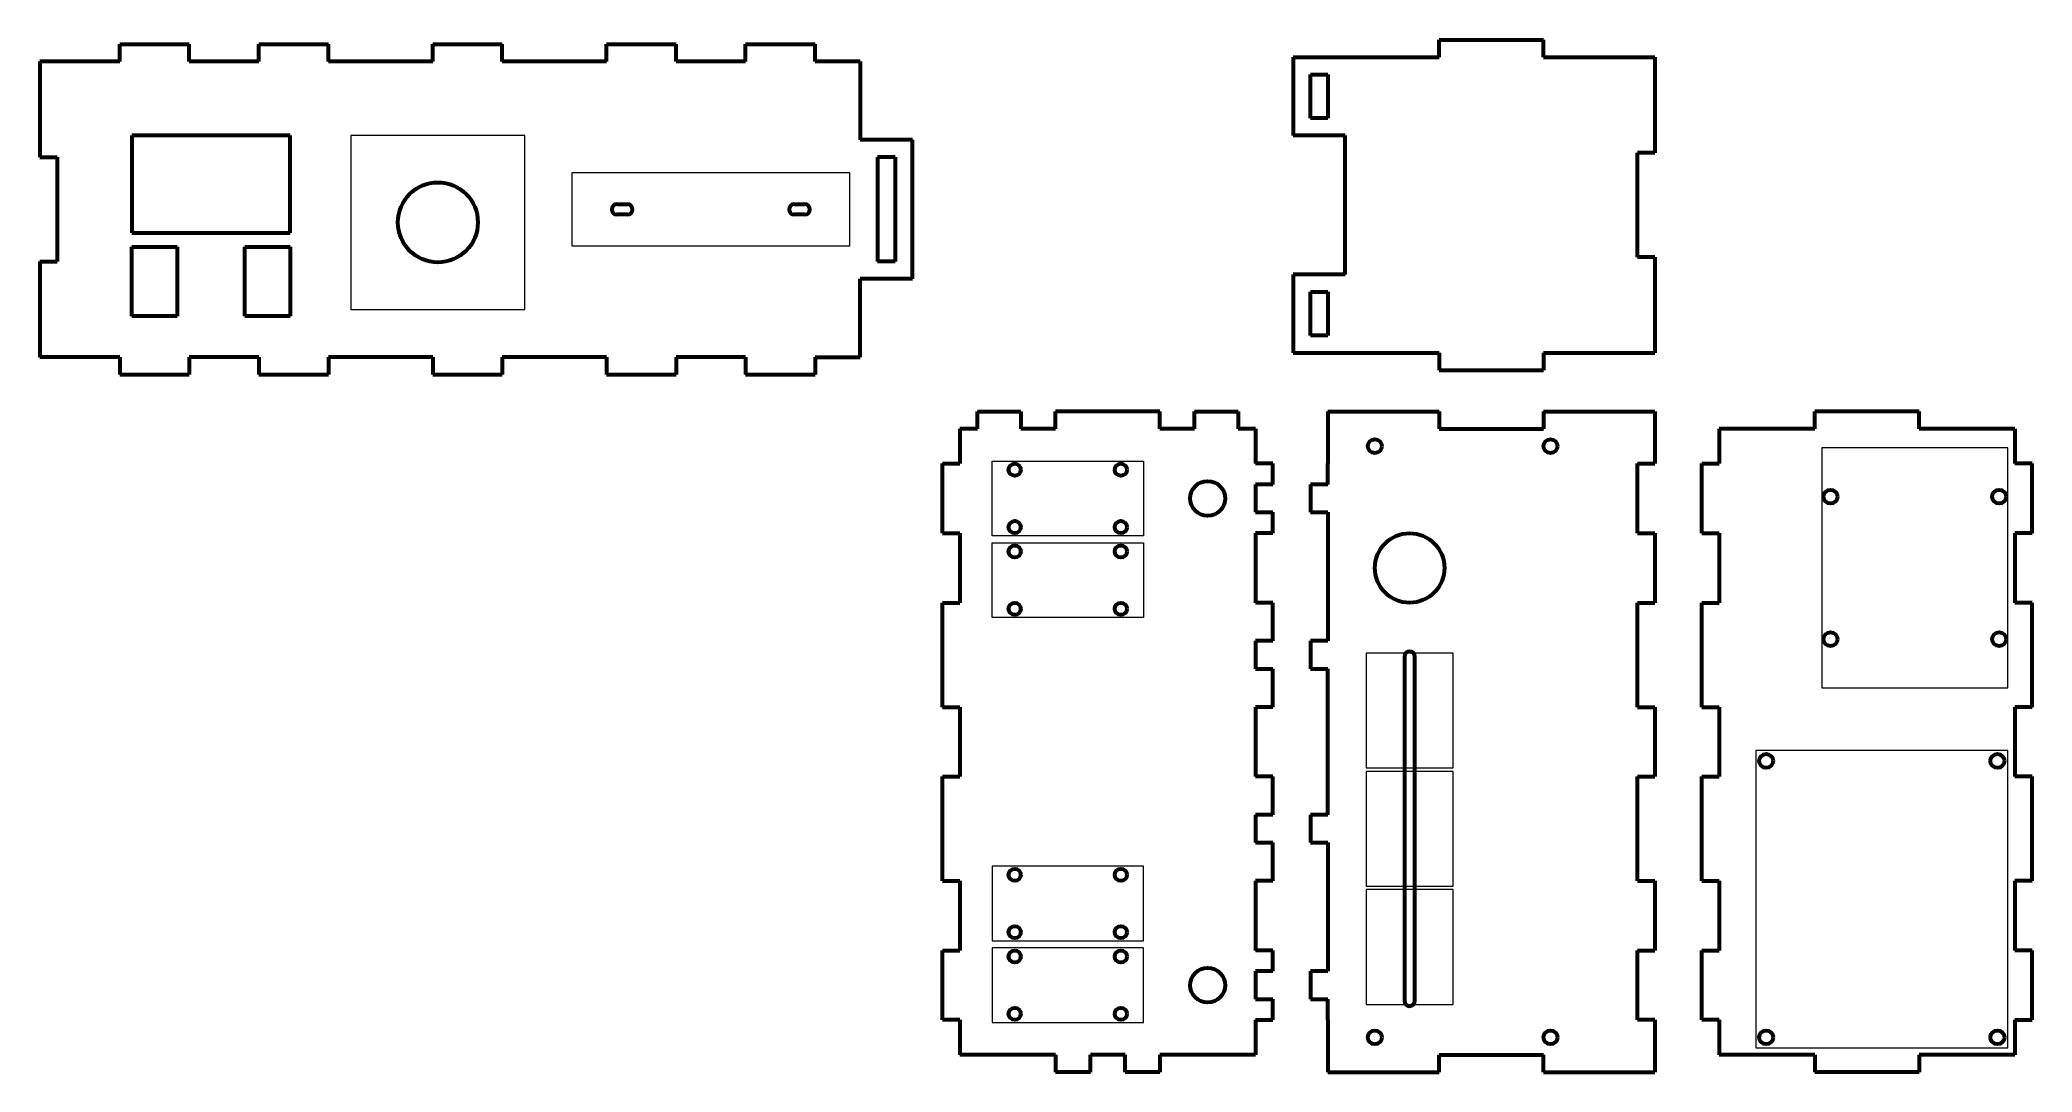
# Model space of a CAD drawing. Header units: millimetres. Extents: x -307 to 266, y -95 to 202.
import ezdxf

# ---------------------------------------------------------------- set-up
doc = ezdxf.new("R2010")
doc.units = ezdxf.units.MM
doc.linetypes.add('K5LT_BASIC', pattern=[0])
doc.linetypes.add('K5LT_THIN', pattern=[0])

# ---------------------------------------------------------------- blocks, each defined once
blk = doc.blocks.new('U0')
at = {"color": 7, "linetype": 'K5LT_THIN', "lineweight": 18}
for p, q in [((10.5, -35.75), (-33, -35.75)), ((-33, -35.75), (-33, -57.25)), ((10.5, -57.25), (10.5, -35.75)), ((-33, -57.25), (10.5, -57.25))]:
    blk.add_line(p, q, dxfattribs=at)
blk = doc.blocks.new('U1')
at = {"color": 7, "linetype": 'K5LT_THIN', "lineweight": 18}
for p, q in [((10.5, -59.25), (-33, -59.25)), ((-33, -59.25), (-33, -80.75)), ((10.5, -80.75), (10.5, -59.25)), ((-33, -80.75), (10.5, -80.75))]:
    blk.add_line(p, q, dxfattribs=at)
blk = doc.blocks.new('U2')
at = {"color": 7, "linetype": 'K5LT_THIN', "lineweight": 18}
for p, q in [((-33, 35.75), (-33, 57.25)), ((-33, 57.25), (10.5, 57.25)), ((10.5, 57.25), (10.5, 35.75)), ((10.5, 35.75), (-33, 35.75))]:
    blk.add_line(p, q, dxfattribs=at)
blk = doc.blocks.new('U3')
at = {"color": 7, "linetype": 'K5LT_THIN', "lineweight": 18}
for p, q in [((-33, 59.25), (-33, 80.75)), ((-33, 80.75), (10.5, 80.75)), ((10.5, 80.75), (10.5, 59.25)), ((10.5, 59.25), (-33, 59.25))]:
    blk.add_line(p, q, dxfattribs=at)
blk = doc.blocks.new('U4')
at = {"color": 7, "linetype": 'K5LT_THIN', "lineweight": 18}
for p, q in [((259.17, -2.5), (186.67, -2.5)), ((186.67, -2.5), (186.67, -88)), ((259.17, -88), (259.17, -2.5)), ((186.67, -88), (259.17, -88))]:
    blk.add_line(p, q, dxfattribs=at)
blk = doc.blocks.new('U5')
at = {"color": 7, "linetype": 'K5LT_THIN', "lineweight": 18}
for p, q in [((-167.43, 174.37), (-217.43, 174.37)), ((-217.43, 174.37), (-217.43, 124.37)), ((-167.43, 124.37), (-167.43, 174.37)), ((-217.43, 124.37), (-167.43, 124.37))]:
    blk.add_line(p, q, dxfattribs=at)
blk = doc.blocks.new('U6')
at = {"color": 150, "linetype": 'K5LT_BASIC', "lineweight": 60, "true_color": 0x0080ff}
for p, q in [((-234.93, 174.37), (-280.43, 174.37)), ((-280.43, 174.37), (-280.43, 146.37)), ((-234.93, 146.37), (-234.93, 174.37)), ((-280.43, 146.37), (-234.93, 146.37))]:
    blk.add_line(p, q, dxfattribs=at)
blk = doc.blocks.new('U7')
at = {"color": 150, "linetype": 'K5LT_BASIC', "lineweight": 60, "true_color": 0x0080ff}
for p, q in [((-280.43, 122.37), (-280.43, 142.37)), ((-280.43, 142.37), (-267.43, 142.37)), ((-267.43, 142.37), (-267.43, 122.37)), ((-267.43, 122.37), (-280.43, 122.37))]:
    blk.add_line(p, q, dxfattribs=at)
blk = doc.blocks.new('U8')
at = {"color": 150, "linetype": 'K5LT_BASIC', "lineweight": 60, "true_color": 0x0080ff}
for p, q in [((-247.93, 122.37), (-247.93, 142.37)), ((-247.93, 142.37), (-234.93, 142.37)), ((-234.93, 142.37), (-234.93, 122.37)), ((-234.93, 122.37), (-247.93, 122.37))]:
    blk.add_line(p, q, dxfattribs=at)
blk = doc.blocks.new('U9')
at = {"color": 7, "linetype": 'K5LT_THIN', "lineweight": 18}
for p, q in [((-73.93, 163.62), (-153.93, 163.62)), ((-153.93, 163.62), (-153.93, 142.62)), ((-73.93, 142.62), (-73.93, 163.62)), ((-153.93, 142.62), (-73.93, 142.62))]:
    blk.add_line(p, q, dxfattribs=at)

msp = doc.modelspace()

# ---------------------------------------------------------------- linework, layer by layer
at = {"color": 150, "linetype": 'K5LT_BASIC', "lineweight": 60, "true_color": 0x0080ff}
for p, q in [((-283.93, 195.62), (-283.93, 200.62)), ((-283.93, 200.62), (-263.93, 200.62)), ((-263.93, 195.62), (-263.93, 200.62)), ((-243.93, 195.62), (-243.93, 200.62)), ((-243.93, 200.62), (-223.93, 200.62)), ((-223.93, 195.62), (-223.93, 200.62)), ((-193.93, 195.62), (-193.93, 200.62)), ((-193.93, 200.62), (-173.93, 200.62)), ((-173.93, 195.62), (-173.93, 200.62)), ((-143.93, 195.62), (-143.93, 200.62)), ((-143.93, 200.62), (-123.93, 200.62)), ((-123.93, 195.62), (-123.93, 200.62)), ((-103.93, 195.62), (-103.93, 200.62)), ((-103.93, 200.62), (-83.93, 200.62)), ((-83.93, 195.62), (-83.93, 200.62)), ((95.6, 196.87), (95.6, 201.87)), ((125.6, 196.87), (125.6, 201.87)), ((-306.93, 195.62), (-306.93, 168.12)), ((-283.93, 195.62), (-306.93, 195.62)), ((-70.93, 195.62), (-83.93, 195.62)), ((-70.93, 195.62), (-70.93, 173.12)), ((53.6, 196.87), (95.6, 196.87)), ((53.6, 196.87), (53.6, 174.37)), ((125.6, 196.87), (157.6, 196.87)), ((157.6, 196.87), (157.6, 169.37)), ((58.6, 191.87), (63.6, 191.87)), ((58.6, 179.37), (58.6, 191.87)), ((63.6, 191.87), (63.6, 179.37)), ((63.6, 179.37), (58.6, 179.37)), ((-55.93, 173.12), (-70.93, 173.12)), ((-55.93, 133.12), (-55.93, 173.12)), ((68.6, 174.37), (53.6, 174.37)), ((68.6, 134.37), (68.6, 174.37)), ((-306.93, 168.12), (-301.93, 168.12)), ((-60.93, 168.12), (-65.93, 168.12)), ((-60.93, 168.12), (-60.93, 138.12)), ((157.6, 169.37), (152.6, 169.37)), ((-140.93, 154.62), (-137.93, 154.62)), ((-137.93, 151.62), (-140.93, 151.62)), ((-89.93, 154.62), (-86.93, 154.62)), ((-86.93, 151.62), (-89.93, 151.62)), ((-306.93, 138.12), (-301.93, 138.12)), ((-306.93, 138.12), (-306.93, 110.62)), ((-60.93, 138.12), (-65.93, 138.12)), ((157.6, 139.37), (152.6, 139.37)), ((157.6, 139.37), (157.6, 111.87)), ((-55.93, 133.12), (-70.93, 133.12)), ((-70.93, 110.62), (-70.93, 133.12)), ((68.6, 134.37), (53.6, 134.37)), ((53.6, 134.37), (53.6, 111.87)), ((58.6, 129.37), (63.6, 129.37)), ((58.6, 116.87), (58.6, 129.37)), ((63.6, 129.37), (63.6, 116.87)), ((63.6, 116.87), (58.6, 116.87)), ((-283.93, 110.62), (-306.93, 110.62)), ((-283.93, 110.62), (-283.93, 105.62)), ((-263.93, 110.62), (-263.93, 105.62)), ((-243.93, 110.62), (-243.93, 105.62)), ((-223.93, 110.62), (-223.93, 105.62)), ((-193.93, 110.62), (-193.93, 105.62)), ((-173.93, 110.62), (-173.93, 105.62)), ((-143.93, 110.62), (-143.93, 105.62)), ((-123.93, 110.62), (-123.93, 105.62)), ((-103.93, 110.62), (-103.93, 105.62)), ((-83.93, 110.62), (-70.93, 110.62)), ((-83.93, 110.62), (-83.93, 105.62)), ((53.6, 111.87), (95.6, 111.87)), ((95.6, 111.87), (95.6, 106.87)), ((125.6, 111.87), (125.6, 106.87)), ((125.6, 111.87), (157.6, 111.87)), ((-283.93, 105.62), (-263.93, 105.62)), ((-243.93, 105.62), (-223.93, 105.62)), ((-193.93, 105.62), (-173.93, 105.62)), ((-143.93, 105.62), (-123.93, 105.62)), ((-103.93, 105.62), (-83.93, 105.62)), ((-37.25, 90), (-37.25, 95)), ((-37.25, 95), (-24.75, 95)), ((-24.75, 95), (-24.75, 90)), ((-14.75, 90), (-14.75, 95)), ((15.25, 90), (15.25, 95)), ((25.25, 90), (25.25, 95)), ((25.25, 95), (37.75, 95)), ((37.75, 95), (37.75, 90)), ((63.6, 95), (63.6, 80)), ((63.6, 95), (95.6, 95)), ((95.6, 95), (95.6, 90)), ((125.6, 95), (125.6, 90)), ((125.6, 95), (157.6, 95)), ((157.6, 95), (157.6, 80)), ((203.67, 90), (203.67, 95)), ((233.67, 90), (233.67, 95)), ((-42.25, 90), (-42.25, 80)), ((-37.25, 90), (-42.25, 90)), ((-14.75, 90), (-24.75, 90)), ((25.25, 90), (15.25, 90)), ((42.75, 90), (37.75, 90)), ((42.75, 90), (42.75, 80)), ((176.17, 90), (176.17, 80)), ((203.67, 90), (176.17, 90)), ((261.17, 90), (233.67, 90)), ((261.17, 90), (261.17, 80)), ((-47.25, 80), (-42.25, 80)), ((47.75, 80), (42.75, 80)), ((152.6, 80), (157.6, 80)), ((171.17, 80), (176.17, 80)), ((266.17, 80), (261.17, 80)), ((47.75, 74), (42.75, 74)), ((42.75, 74), (42.75, 66)), ((63.6, 74), (58.6, 74)), ((58.6, 74), (58.6, 66)), ((42.75, 66), (47.75, 66)), ((58.6, 66), (63.6, 66)), ((63.6, 66), (63.6, 29)), ((-47.25, 60), (-42.25, 60)), ((-42.25, 60), (-42.25, 40)), ((42.75, 60), (42.75, 40)), ((47.75, 60), (42.75, 60)), ((152.6, 60), (157.6, 60)), ((157.6, 60), (157.6, 40)), ((171.17, 60), (176.17, 60)), ((176.17, 60), (176.17, 40)), ((261.17, 60), (261.17, 40)), ((266.17, 60), (261.17, 60)), ((-47.25, 40), (-42.25, 40)), ((47.75, 40), (42.75, 40)), ((152.6, 40), (157.6, 40)), ((171.17, 40), (176.17, 40)), ((266.17, 40), (261.17, 40)), ((47.75, 29), (42.75, 29)), ((42.75, 29), (42.75, 21)), ((63.6, 29), (58.6, 29)), ((58.6, 29), (58.6, 21)), ((85.6, 24.5), (85.6, 21.5)), ((88.6, 21.5), (88.6, 24.5)), ((42.75, 21), (47.75, 21)), ((58.6, 21), (63.6, 21)), ((63.6, -21), (63.6, 21)), ((85.6, 21.5), (85.6, -37.5)), ((88.6, -37.5), (88.6, 21.5)), ((-47.25, 10), (-42.25, 10)), ((-42.25, 10), (-42.25, -10)), ((42.75, 10), (42.75, -10)), ((47.75, 10), (42.75, 10)), ((152.6, 10), (157.6, 10)), ((157.6, 10), (157.6, -10)), ((171.17, 10), (176.17, 10)), ((176.17, 10), (176.17, -10)), ((261.17, 10), (261.17, -10)), ((266.17, 10), (261.17, 10)), ((-47.25, -10), (-42.25, -10)), ((47.75, -10), (42.75, -10)), ((152.6, -10), (157.6, -10)), ((171.17, -10), (176.17, -10)), ((266.17, -10), (261.17, -10)), ((47.75, -21), (42.75, -21)), ((42.75, -21), (42.75, -29)), ((63.6, -21), (58.6, -21)), ((58.6, -21), (58.6, -29)), ((42.75, -29), (47.75, -29)), ((58.6, -29), (63.6, -29)), ((63.6, -29), (63.6, -66)), ((-47.25, -40), (-42.25, -40)), ((-42.25, -40), (-42.25, -60)), ((42.75, -40), (42.75, -60)), ((47.75, -40), (42.75, -40)), ((85.6, -37.5), (85.6, -43.5)), ((88.6, -43.5), (88.6, -37.5)), ((152.6, -40), (157.6, -40)), ((157.6, -40), (157.6, -60)), ((171.17, -40), (176.17, -40)), ((176.17, -40), (176.17, -60)), ((261.17, -40), (261.17, -60)), ((266.17, -40), (261.17, -40)), ((85.6, -43.5), (85.6, -71.5)), ((88.6, -71.5), (88.6, -43.5)), ((-47.25, -60), (-42.25, -60)), ((47.75, -60), (42.75, -60)), ((152.6, -60), (157.6, -60)), ((171.17, -60), (176.17, -60)), ((266.17, -60), (261.17, -60)), ((47.75, -66), (42.75, -66)), ((42.75, -66), (42.75, -74)), ((63.6, -66), (58.6, -66)), ((58.6, -66), (58.6, -74)), ((42.75, -74), (47.75, -74)), ((58.6, -74), (63.6, -74)), ((85.6, -71.5), (85.6, -74.5)), ((88.6, -74.5), (88.6, -71.5)), ((-42.25, -80), (-47.25, -80)), ((-42.25, -80), (-42.25, -90)), ((42.75, -80), (42.75, -90)), ((42.75, -80), (47.75, -80)), ((63.6, -80), (63.6, -95)), ((157.6, -80), (152.6, -80)), ((157.6, -80), (157.6, -95)), ((176.17, -80), (171.17, -80)), ((176.17, -80), (176.17, -90)), ((261.17, -80), (261.17, -90)), ((261.17, -80), (266.17, -80)), ((-14.75, -90), (-42.25, -90)), ((-14.75, -90), (-14.75, -95)), ((-4.75, -95), (-4.75, -90)), ((5.25, -90), (-4.75, -90)), ((5.25, -95), (5.25, -90)), ((42.75, -90), (15.25, -90)), ((15.25, -90), (15.25, -95)), ((95.6, -95), (95.6, -90)), ((125.6, -95), (125.6, -90)), ((203.67, -90), (176.17, -90)), ((203.67, -90), (203.67, -95)), ((261.17, -90), (233.67, -90)), ((233.67, -90), (233.67, -95)), ((63.6, -95), (95.6, -95)), ((125.6, -95), (157.6, -95))]:
    msp.add_line(p, q, dxfattribs=at)
at = {"color": 7, "linetype": 'K5LT_THIN', "lineweight": 18}
for p, q in [((259.17, 84.5), (205.67, 84.5)), ((205.67, 84.5), (205.67, 15.5)), ((259.17, 15.5), (259.17, 84.5)), ((99.6, 25.5), (74.6, 25.5)), ((74.6, 25.5), (74.6, -7.5)), ((99.6, -7.5), (99.6, 25.5)), ((205.67, 15.5), (259.17, 15.5)), ((74.6, -7.5), (99.6, -7.5)), ((99.6, -8.5), (74.6, -8.5)), ((74.6, -8.5), (74.6, -41.5)), ((99.6, -41.5), (99.6, -8.5)), ((74.6, -41.5), (99.6, -41.5)), ((99.6, -42.5), (74.6, -42.5)), ((74.6, -42.5), (74.6, -75.5)), ((99.6, -75.5), (99.6, -42.5)), ((74.6, -75.5), (99.6, -75.5))]:
    msp.add_line(p, q, dxfattribs=at)
at = {"color": 150, "linetype": 'K5LT_BASIC', "lineweight": 60, "true_color": 0x0080ff}
for points in [[(95.6, 201.87), (125.6, 201.87)], [(-243.93, 195.62), (-263.93, 195.62)], [(-193.93, 195.62), (-223.93, 195.62)], [(-143.93, 195.62), (-173.93, 195.62)], [(-103.93, 195.62), (-123.93, 195.62)], [(-301.93, 168.12), (-301.93, 138.12)], [(-65.93, 168.12), (-65.93, 138.12)], [(152.6, 159.37), (152.6, 169.37)], [(152.6, 139.37), (152.6, 159.37)], [(-243.93, 110.62), (-263.93, 110.62)], [(-193.93, 110.62), (-223.93, 110.62)], [(-143.93, 110.62), (-173.93, 110.62)], [(-103.93, 110.62), (-123.93, 110.62)], [(95.6, 106.87), (125.6, 106.87)], [(15.25, 95), (-14.75, 95)], [(233.67, 95), (203.67, 95)], [(95.6, 90), (125.6, 90)], [(-47.25, 60), (-47.25, 80)], [(47.75, 74), (47.75, 80)], [(63.6, 74), (63.6, 80)], [(152.6, 60), (152.6, 80)], [(171.17, 60), (171.17, 80)], [(266.17, 60), (266.17, 80)], [(47.75, 60), (47.75, 66)], [(-47.25, 10), (-47.25, 40)], [(47.75, 29), (47.75, 40)], [(152.6, 10), (152.6, 40)], [(171.17, 10), (171.17, 40)], [(266.17, 10), (266.17, 40)], [(47.75, 10), (47.75, 21)], [(-47.25, -40), (-47.25, -10)], [(47.75, -21), (47.75, -10)], [(152.6, -40), (152.6, -10)], [(171.17, -40), (171.17, -10)], [(266.17, -40), (266.17, -10)], [(47.75, -40), (47.75, -29)], [(-47.25, -80), (-47.25, -60)], [(47.75, -66), (47.75, -60)], [(152.6, -80), (152.6, -60)], [(171.17, -80), (171.17, -60)], [(266.17, -80), (266.17, -60)], [(47.75, -80), (47.75, -74)], [(63.6, -80), (63.6, -74)], [(95.6, -90), (125.6, -90)], [(-4.75, -95), (-14.75, -95)], [(15.25, -95), (5.25, -95)], [(233.67, -95), (203.67, -95)]]:
    msp.add_lwpolyline(points, dxfattribs=at)
for centre, radius in [((-192.43, 149.37), 11.5), ((77.1, 85), 2), ((127.6, 85), 2), ((-26.5, 78.25), 1.75), ((4, 78.25), 1.75), ((29, 70), 5), ((208.17, 70.5), 2), ((256.67, 70.5), 2), ((-26.5, 61.75), 1.75), ((4, 61.75), 1.75), ((87.1, 50), 10), ((-26.5, 54.75), 1.75), ((4, 54.75), 1.75), ((-26.5, 38.25), 1.75), ((4, 38.25), 1.75), ((208.17, 29.5), 2), ((256.67, 29.5), 2), ((189.67, -5.5), 2), ((256.17, -5.5), 2), ((-26.5, -38.25), 1.75), ((4, -38.25), 1.75), ((-26.5, -54.75), 1.75), ((4, -54.75), 1.75), ((-26.5, -61.75), 1.75), ((4, -61.75), 1.75), ((29, -70), 5), ((-26.5, -78.25), 1.75), ((4, -78.25), 1.75), ((77.1, -85), 2), ((127.6, -85), 2), ((189.67, -85), 2), ((256.17, -85), 2)]:
    msp.add_circle(centre, radius, dxfattribs=at)
for centre, start, end in [((-140.93, 153.12), 90, 270), ((-137.93, 153.12), 270, 90), ((-89.93, 153.12), 90, 270), ((-86.93, 153.12), 270, 90), ((87.1, 24.5), 0, 180), ((87.1, -74.5), 180, 0)]:
    msp.add_arc(centre, 1.5, start, end, dxfattribs=at)

# ---------------------------------------------------------------- block references
for name in ['U6', 'U5', 'U9', 'U7', 'U8', 'U3', 'U2', 'U4', 'U0', 'U1']:
    msp.add_blockref(name, (0, 0))

doc.saveas('drawing.dxf')
